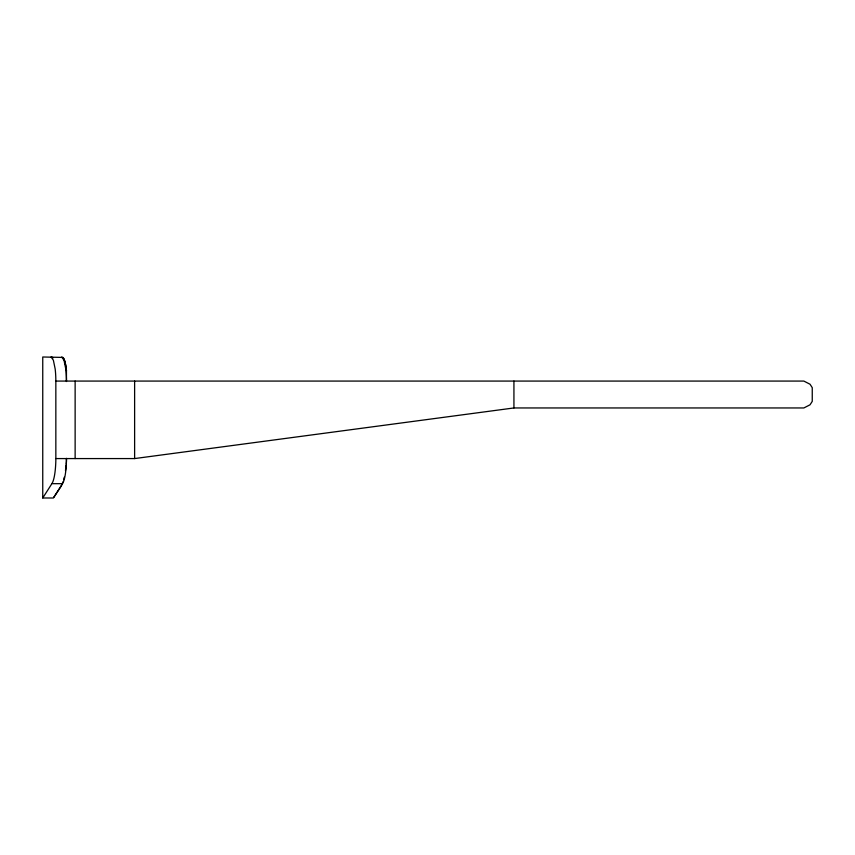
<?xml version="1.0" encoding="UTF-8"?>
<svg xmlns="http://www.w3.org/2000/svg" width="855" height="855" viewBox="0 0 855 855"><rect width="100%" height="100%" fill="white"/><g stroke="black" fill="none" stroke-linecap="round" stroke-linejoin="round"><path stroke-width="1.28" d="M63.003 481.814L61.143 486.281L53.384 498.005L42.75 497.984L51.888 483.674L62.511 483.674L53.737 497.386M51.888 483.577A26.943 5.397 90 0 0 55.864 458.579L134.62 458.569L513.93 407.953L803.85 407.953L810.027 404.8L812.25 401.369L812.25 387.646L810.027 384.226L803.85 381.074L55.842 381.074A23.705 4.756 -90 0 0 55.18 369.029L53.373 360.222L51.086 356.995M51.45 356.995L52.283 357.422M61.71 356.995L63.997 360.222L65.792 369.029A23.705 4.756 -90 0 1 66.455 381.074M62.907 357.422L42.75 356.995L42.75 497.984M513.93 381.074L513.93 407.953M134.62 381.074L134.62 458.569M75.133 381.074L75.133 458.569M66.455 370.867L66.455 381.533M66.455 458.344L66.423 461.54A40.035 8.026 90 0 1 66.23 463.912M55.842 381.074L55.842 458.569M66.124 465.067A40.035 8.026 90 0 1 65.461 470.56M64.253 477.25A40.035 8.026 90 0 1 63.644 479.676M66.476 458.579A26.943 5.397 90 0 1 62.511 483.577M66.466 370.846A24.624 4.938 -90 0 0 62.907 357.465A24.624 4.938 90 0 1 66.466 370.846M52.743 357.978A24.624 4.938 90 0 0 52.283 357.465A24.624 4.938 -90 0 1 52.743 357.978"/></g></svg>
